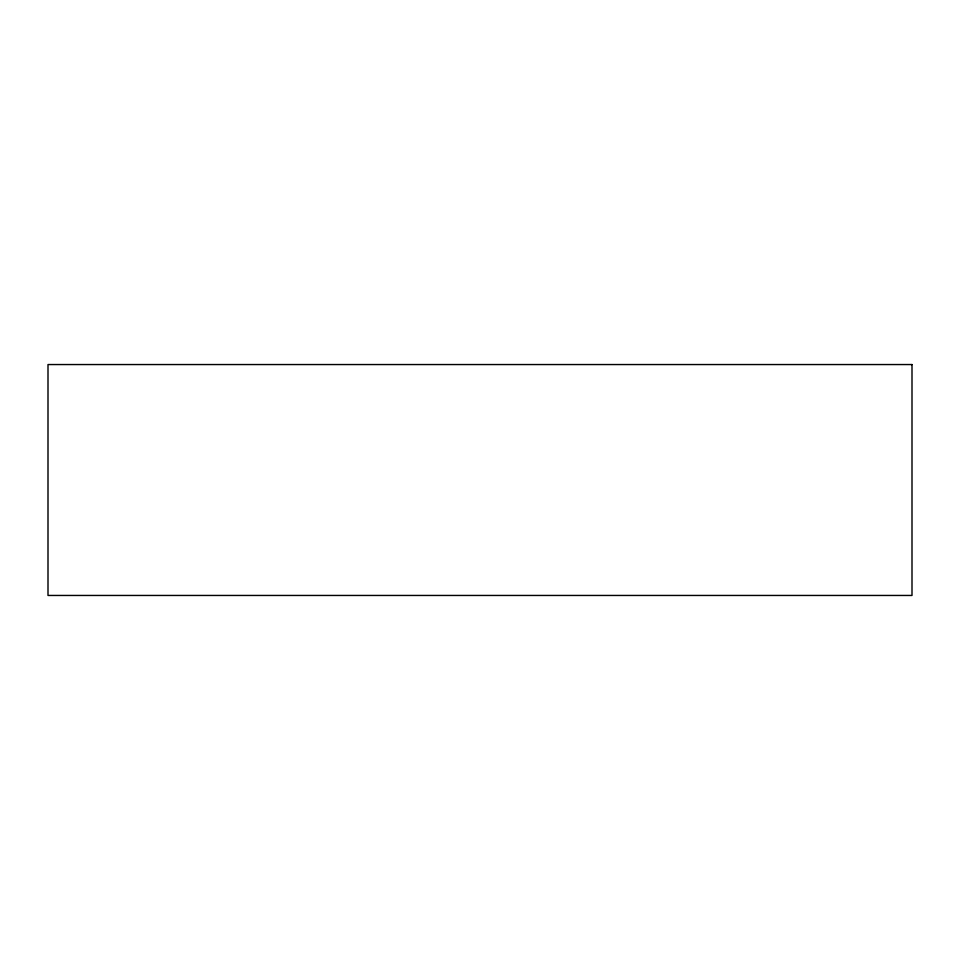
<?xml version="1.0" encoding="UTF-8"?>
<svg xmlns="http://www.w3.org/2000/svg" width="960" height="960" viewBox="0 0 960 960"><rect width="100%" height="100%" fill="white"/><g stroke="black" fill="none" stroke-linecap="round" stroke-linejoin="round"><path stroke-width="1.44" d="M912 364.548L48 364.548L48 595.452L912 595.452L912 364.548"/></g></svg>
